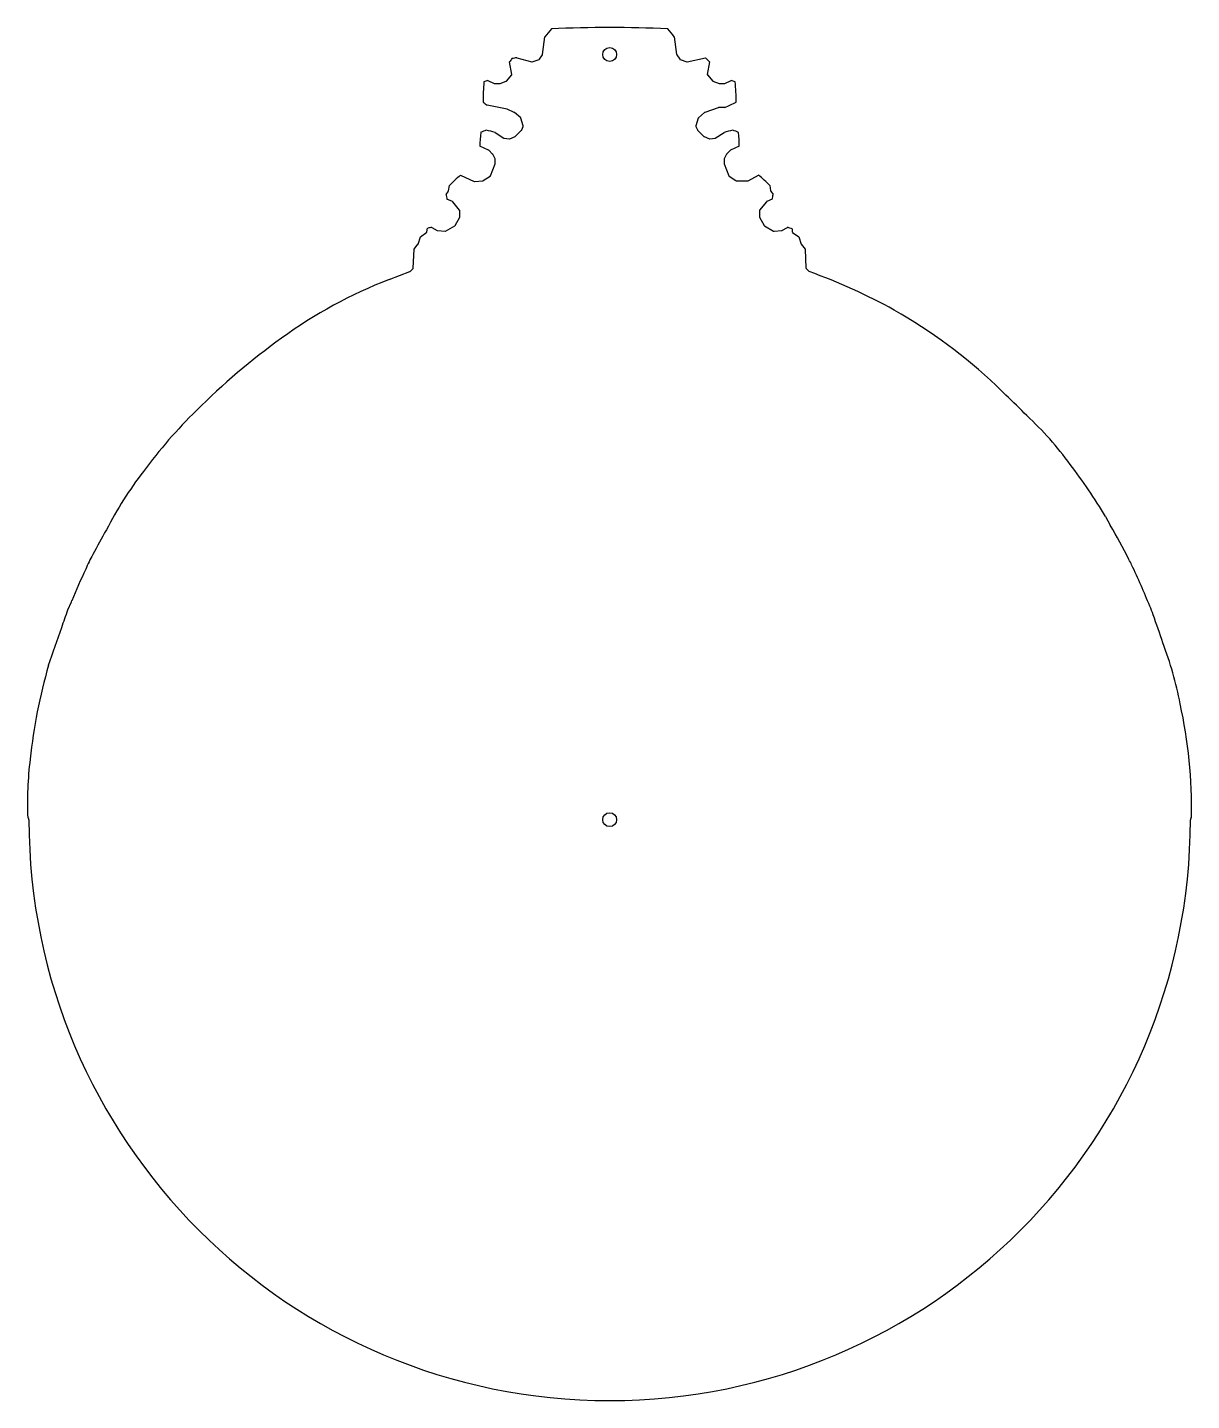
# Model space of a CAD drawing. Header units: millimetres. Extents: x -125 to 125, y -125 to 170.
import ezdxf

# ---------------------------------------------------------------- set-up
doc = ezdxf.new("R2010")
doc.units = ezdxf.units.MM
doc.layers.add('CUT_INNER', color=6, linetype='Continuous')
doc.layers.add('CUT_OUTER', color=1, linetype='Continuous')

msp = doc.modelspace()

# ---------------------------------------------------------------- linework, layer by layer
at = {"layer": 'CUT_INNER'}
for centre in [(0, 164.67), (0, 0)]:
    msp.add_circle(centre, 1.5, dxfattribs=at)
at = {"layer": 'CUT_OUTER'}
for points in [[(-14.45, 164.67), (-13.94, 168.44), (-13.94, 168.44)], [(13.9, 168.44), (13.9, 168.44), (14.41, 164.67)], [(-21.04, 160.39), (-21.54, 163.08), (-21.54, 163.08)], [(-19.99, 163.95), (-19.98, 163.95), (-16.74, 163.09)], [(-16.66, 163.1), (-15.2, 163.58)], [(-15.12, 163.64), (-14.47, 164.61)], [(14.44, 164.61), (15.08, 163.64)], [(15.16, 163.58), (16.62, 163.09)], [(16.7, 163.09), (20.64, 163.95), (20.64, 163.95)], [(21.5, 163.08), (21.5, 163.08), (21, 160.39)], [(-22.21, 158.96), (-21.07, 160.26)], [(21.03, 160.26), (22.17, 158.96)], [(-26.21, 159.1), (-26.21, 159.1), (-24.86, 158.43)], [(-24.79, 158.41), (-23.64, 158.41)], [(-23.59, 158.42), (-22.27, 158.92)], [(22.23, 158.92), (23.55, 158.42)], [(23.61, 158.41), (24.75, 158.41)], [(24.82, 158.43), (26.17, 159.1), (26.17, 159.1)], [(-20.53, 152.2), (-22.05, 152.88), (-22.06, 152.88), (-22.08, 152.89), (-26.38, 153.75), (-26.38, 153.75)], [(-19.16, 151.01), (-20.49, 152.18)], [(-18.62, 149.3), (-19.11, 150.94)], [(19.07, 150.94), (18.58, 149.3)], [(20.44, 152.17), (19.12, 151.01)], [(23.38, 153.22), (20.49, 152.2)], [(24.79, 153.23), (24.79, 153.23), (23.43, 153.23)], [(-24.65, 147.87), (-24.65, 147.87), (-22.78, 146.68)], [(-20.31, 147.02), (-18.97, 148.37)], [(-18.94, 148.42), (-18.62, 149.2)], [(18.58, 149.2), (18.9, 148.42)], [(18.93, 148.37), (20.27, 147.02)], [(22.74, 146.68), (24.61, 147.87), (24.62, 147.87)], [(-26.06, 144.08), (-27.94, 144.93), (-27.94, 144.93)], [(-22.72, 146.65), (-21.58, 146.49)], [(-21.5, 146.5), (-20.36, 146.99)], [(20.32, 146.99), (21.46, 146.5)], [(21.55, 146.49), (22.68, 146.65)], [(27.9, 144.93), (27.9, 144.93), (26.02, 144.08)], [(-25.19, 143.22), (-26.02, 144.05)], [(-24.67, 142.2), (-25.16, 143.18)], [(-24.65, 141.16), (-24.65, 142.13)], [(24.62, 142.13), (24.62, 141.16)], [(25.12, 143.18), (24.63, 142.2)], [(25.98, 144.05), (25.15, 143.22)], [(-25.67, 138.58), (-24.66, 141.1)], [(24.63, 141.1), (25.64, 138.58)], [(-34.68, 135.29), (-34.51, 136.46), (-34.51, 136.46)], [(-32.09, 138.71), (-32.08, 138.7), (-29.19, 137.34)], [(-29.11, 137.33), (-27.29, 137.49)], [(-27.22, 137.52), (-25.73, 138.51)], [(25.69, 138.51), (27.17, 137.52)], [(27.25, 137.5), (29.76, 137.5)], [(29.84, 137.51), (32.05, 138.7), (32.05, 138.71)], [(34.47, 136.46), (34.47, 136.46), (34.64, 135.29)], [(-35.2, 134.56), (-35.2, 134.56), (-34.7, 135.22)], [(-33.85, 133.02), (-35.02, 133.52), (-35.03, 133.52)], [(-32.3, 131.14), (-33.79, 132.97)], [(33.76, 132.97), (32.26, 131.14)], [(34.99, 133.52), (34.99, 133.52), (33.81, 133.02)], [(34.67, 135.22), (35.16, 134.56), (35.16, 134.56)], [(-32.26, 129.75), (-32.26, 131.05)], [(32.22, 131.05), (32.22, 129.75)], [(-39.34, 126.49), (-39.18, 127.29), (-39.18, 127.3)], [(-38.31, 127.47), (-38.31, 127.47), (-37.13, 126.79)], [(-35.33, 126.63), (-33.33, 127.79)], [(-33.28, 127.85), (-32.28, 129.68)], [(32.24, 129.68), (33.24, 127.85)], [(33.3, 127.79), (35.29, 126.63)], [(37.09, 126.79), (38.27, 127.47), (38.27, 127.47)], [(39.31, 127.12), (39.31, 127.12), (39.31, 126.51)], [(-41.24, 123.87), (-40.73, 125.39), (-40.73, 125.39), (-40.73, 125.4), (-39.39, 126.4)], [(-37.07, 126.77), (-35.42, 126.61)], [(35.38, 126.61), (37.03, 126.77)], [(39.37, 126.39), (40.69, 125.4), (40.69, 125.39), (40.69, 125.39), (41.2, 123.87)], [(-42.29, 118.71), (-42.12, 122.8), (-42.11, 122.8), (-42.11, 122.8), (-41.27, 123.82)], [(41.23, 123.82), (42.07, 122.8), (42.08, 122.8), (42.08, 122.8), (42.25, 118.71)], [(-42.96, 117.98), (-42.33, 118.61)], [(42.29, 118.61), (42.92, 117.98)], [(-47.47, 116.23), (-43.01, 117.95)], [(83.22, 93.41), (85.3, 91.37)], [(106.73, 65.23), (107.75, 63.36)], [(-116.62, 45.18), (-115.87, 46.89), (-115.78, 47.13)], [(-125, 0), (-125, 0.22), (-125.27, 0.4), (-125.27, 0.4)], [(125.23, 0.4), (125.23, 0.4), (125, 0.25), (125, 0)]]:
    msp.add_lwpolyline(points, dxfattribs=at)
for centre, radius, start, end in [((2.74, 156.51), 20.5, 138.2303, 144.4215), ((-0.02, -81.44), 251.92, 87.1482, 92.8518), ((-4.1, 155.46), 22.19, 35.7905, 41.5072), ((-14.63, 158.44), 8.33, 140.1876, 146.1427), ((-18.71, 153.04), 10.98, 96.6938, 102.1818), ((-16.71, 163.24), 0.15, 255.2479, 288.4488), ((-15.24, 163.73), 0.15, 288.4488, 326.3259), ((-14.6, 164.69), 0.15, 326.3259, 352.234), ((14.56, 164.69), 0.15, 187.766, 213.6741), ((15.2, 163.73), 0.15, 213.6741, 251.5651), ((16.67, 163.24), 0.15, 251.5651, 282.273), ((12.46, 154.91), 12.19, 42.0852, 47.8329), ((-21.18, 160.36), 0.15, 318.8324, 10.6259), ((21.15, 160.36), 0.15, 169.3741, 221.1676), ((18.92, 154.76), 46.17, 175.0296, 180.3996), ((-23.06, 149.96), 9.67, 108.9859, 114.5034), ((-24.79, 158.56), 0.15, 243.4349, 270), ((-23.64, 158.56), 0.15, 270, 290.5504), ((-22.32, 159.06), 0.15, 290.5504, 318.8324), ((22.28, 159.06), 0.15, 221.1676, 249.4496), ((23.61, 158.56), 0.15, 249.4496, 270), ((24.75, 158.56), 0.15, 270, 296.5651), ((22.94, 149.74), 9.9, 65.5611, 70.9495), ((-17.85, 154.8), 45.06, 359.5344, 5.0363), ((-19.6, 163.12), 11.58, 228.63, 234.1119), ((13.37, 179.1), 28.28, 293.8235, 299.3069), ((-20.59, 152.06), 0.15, 48.8067, 66.0119), ((-19.25, 150.9), 0.15, 16.703, 48.8067), ((19.22, 150.9), 0.15, 131.1933, 163.297), ((20.54, 152.06), 0.15, 109.4375, 131.1933), ((23.43, 153.08), 0.15, 90, 109.4375), ((1.41, 144.68), 29.35, 173.7664, 179.5149), ((-22.03, 136.15), 13.05, 110.3156, 116.0972), ((-31, 128.34), 20.53, 71.9951, 77.5), ((-19.08, 148.47), 0.15, 315, 338.2272), ((-18.76, 149.26), 0.15, 338.2272, 16.703), ((18.72, 149.26), 0.15, 163.297, 201.8443), ((19.04, 148.47), 0.15, 201.8443, 224.9741), ((30.74, 129.17), 19.67, 102.3912, 108.1328), ((21.73, 135.56), 13.69, 64.0379, 69.5493), ((-1.32, 144.69), 29.22, 0.4724, 6.2463), ((-22.7, 146.8), 0.15, 237.5264, 261.8285), ((-21.56, 146.64), 0.15, 261.8285, 293.2057), ((-20.42, 147.13), 0.15, 293.2057, 315), ((20.38, 147.13), 0.15, 224.9741, 246.7943), ((21.52, 146.64), 0.15, 246.7943, 278.1715), ((22.66, 146.8), 0.15, 278.1715, 302.4566), ((-26.12, 143.94), 0.15, 45.0414, 65.5362), ((-25.3, 143.11), 0.15, 26.5651, 45.0414), ((-24.8, 142.13), 0.15, 360, 26.5651), ((24.77, 142.13), 0.15, 153.4349, 180), ((25.26, 143.11), 0.15, 135, 153.4349), ((26.09, 143.94), 0.15, 114.4638, 135), ((-24.8, 141.16), 0.15, 338.1891, 0), ((24.77, 141.16), 0.15, 180, 201.8109), ((-10.24, 112.74), 33.93, 130.0786, 135.6587), ((-29.12, 137.48), 0.15, 244.786, 275.2216), ((-27.3, 137.64), 0.15, 275.2216, 303.6901), ((-25.81, 138.63), 0.15, 303.6901, 338.1891), ((25.78, 138.63), 0.15, 201.8109, 236.2887), ((27.25, 137.65), 0.15, 236.2887, 270), ((29.76, 137.65), 0.15, 270, 298.297), ((9.79, 112.31), 34.53, 44.3757, 49.8571), ((-24.78, 135.77), 10.49, 186.6321, 192.3814), ((-34.82, 135.31), 0.15, 323.1135, 351.8865), ((-33.91, 132.88), 0.15, 39.2791, 66.7943), ((33.87, 132.88), 0.15, 113.2057, 140.6983), ((34.79, 135.31), 0.15, 188.1135, 216.8865), ((24.86, 135.74), 10.37, 347.6549, 353.4657), ((-32.41, 131.05), 0.15, 360, 39.2791), ((32.37, 131.05), 0.15, 140.6983, 180), ((-36.99, 118.61), 8.95, 98.4542, 104.0997), ((-33.41, 127.92), 0.15, 300.2479, 331.408), ((-32.41, 129.75), 0.15, 331.408, 0), ((32.37, 129.75), 0.15, 180, 208.621), ((33.37, 127.92), 0.15, 208.621, 239.7371), ((35.11, 116.24), 11.67, 68.9028, 74.268), ((-39.48, 126.52), 0.15, 306.8533, 348.7219), ((-37.05, 126.92), 0.15, 240.2615, 264.3017), ((-35.41, 126.76), 0.15, 264.3017, 300.2479), ((35.37, 126.76), 0.15, 239.7371, 275.6983), ((37.02, 126.92), 0.15, 275.6983, 299.713), ((39.46, 126.51), 0.15, 180, 233.1715), ((-41.38, 123.91), 0.15, 320.1809, 341.5651), ((41.35, 123.91), 0.15, 198.4349, 219.7784), ((-42.43, 118.72), 0.15, 315, 357.6191), ((42.4, 118.72), 0.15, 182.3809, 225.0518), ((-11.33, 22.31), 100.64, 111.0473, 126.1092), ((-43.06, 118.09), 0.15, 291.0364, 315), ((43.02, 118.09), 0.15, 225.0518, 248.9636), ((-2.08, -5.84), 131.73, 61.2566, 70.0021), ((2.51, 7.32), 118.01, 46.8465, 60.1375), ((15.75, -16.7), 148.11, 125.6786, 134.9888), ((1.23, 1.25), 123.24, 44.0581, 46.9908), ((-11.05, 8.86), 111.1, 134.5354, 143.5184), ((39.6, 32.9), 73.76, 36.1974, 47.1172), ((-31.33, 22.34), 86.79, 142.7101, 152.5436), ((2.03, 2.55), 122.03, 30.9074, 37.2811), ((-0.99, 0.54), 123.87, 150.0676, 152.8613), ((0.81, 0.44), 124.08, 26.5993, 30.4718), ((-93, 46.06), 21.28, 148.9126, 158.3981), ((-0.58, 0.25), 124.37, 154.4474, 157.856), ((104.97, 51.91), 7.93, 21.6088, 31.0614), ((0.3, 0.14), 124.67, 21.5528, 26.0173), ((-424.46, 150.58), 325.38, 340.392, 341.0997), ((105.14, 40.59), 12.33, 16.5218, 25.7022), ((-1329.21, 457.29), 1280.67, 340.66426, 341.04946), ((1.39, 0.48), 123.53, 17.6919, 20.6735), ((48.41, 10.77), 75.74, 10.791, 21.0931), ((-6.76, 0.34), 118.67, 163.8941, 173.8603), ((19.55, 2.38), 105.69, 358.9287, 12.3296), ((-45.12, 3.43), 80.21, 173.1283, 182.1625), ((0, 0), 125, 180, 0)]:
    msp.add_arc(centre, radius, start, end, dxfattribs=at)

doc.saveas('drawing.dxf')
